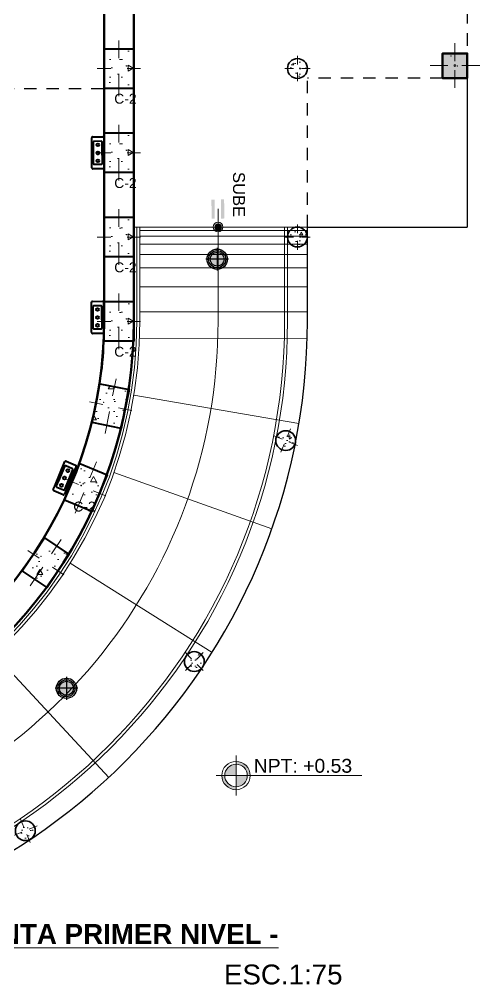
# Model space of a CAD drawing. Header units: metres. Extents: x 44 to 146, y 191 to 279.
# Drawn here: x 58.42 to 63.06, y 260.72 to 270.45 of the extents above; entities that cross this region are included whole.
import ezdxf
from ezdxf.enums import TextEntityAlignment as Align

# ---------------------------------------------------------------- set-up
doc = ezdxf.new("R2010")
doc.units = ezdxf.units.M
doc.linetypes.add('HIDDEN2', pattern=[0.1875, 0.125, -0.0625])
for name, color, linetype, lineweight in [('A-DOOR', 31, 'Continuous', 18), ('COLUMNAS 50', 7, 'Continuous', 50), ('Equipamiento SR', 253, 'Continuous', 0), ('GRAFO 0 BLANCO', 7, 'Continuous', 0), ('GRAFO00', 7, 'Continuous', 0), ('GRAFO01', 7, 'Continuous', 0), ('letras sr', 7, 'Continuous', 5), ('linea 001', 252, 'Continuous', 0), ('Muros el', 7, 'Continuous', 50), ('Structural - Bearing_Pen_No__20', 1, 'Continuous', 0), ('TEXTO 100', 7, 'Continuous', 20), ('TOMACORRIENTE', 5, 'HIDDEN2', 30)]:
    doc.layers.add(name, color=color, linetype=linetype, lineweight=lineweight)
doc.layers.add('ALUMBRADO', color=1, linetype='Continuous')
for name, color, linetype, lineweight, true_color in [('Structural - Bearing_Pen_No__169', 7, 'Continuous', 13, 0x68b353), ('Structural - Bearing_Pen_No__28', 7, 'Continuous', 35, 0xa80f02), ('Structural - Combined_Pen_No__161', 7, 'Continuous', 13, 0x6a6a6a)]:
    doc.layers.add(name, color=color, linetype=linetype, lineweight=lineweight, true_color=true_color)
doc.styles.add('GENERATED_STYLE_2', font='arial.ttf')
doc.styles.add('JOS', font='arial.ttf', dxfattribs={"height": 1})
doc.styles.add('Santa Rosa 1 50', font='trebuc.ttf')
doc.styles.add('Style2', font='arial.ttf', dxfattribs={"height": 0.2})
pattern_1 = [(0, (2770.475088521321, 1819.953910120273), (0, 0.6235383155021312), [0.0600000023842, -0.300000011921]), (0, (2770.655088528473, 1820.265679265276), (0, 0.6235383155021312), [0.0600000023842, -0.300000011921]), (60.00000000000014, (2770.475088521321, 1819.953910120273), (-0.5400000214578027, 0.3117691577510643), [0.0600000023842, -0.3000000119210001]), (60.00000000000014, (2770.835088535626, 1819.953910120273), (-0.5400000214578027, 0.3117691577510643), [0.0600000023842, -0.3000000119210001]), (120.0000000000003, (2770.535088523705, 1819.953910120273), (0.5400000214578003, 0.3117691577510681), [0.06000000238419991, -0.3000000119209993]), (120.0000000000003, (2770.89508853801, 1819.953910120273), (0.5400000214578003, 0.3117691577510681), [0.06000000238419991, -0.3000000119209993]), (0, (2770.475088521321, 1820.013910122657), (0, 0.1200000047684), [0, -0.1200000047684, 0, -0.1800000071526]), (44.99999999999999, (2770.535088523705, 1820.013910122657), (-0.08485281711415364, 0.08485281711415371), [0, -0.0900000035763, 0, -0.1500000059605])]

# ---------------------------------------------------------------- blocks, each defined once
blk = doc.blocks.new('CC 20')
at = {"layer": 'Structural - Bearing_Pen_No__169', "linetype": 'Continuous', "lineweight": 13, "true_color": 0x68b353}
h = blk.add_hatch(dxfattribs=at)
h.set_pattern_fill('STRUCTURAL_CONCRETE', color=85, scale=0.5, style=0, pattern_type=2)
h.set_pattern_definition([(0, (2785.243095673833, 1847.384106738051), (0, 0.3117691577510656), [0.0300000011921, -0.1500000059605]), (0, (2785.333095677409, 1847.539991310553), (0, 0.3117691577510656), [0.0300000011921, -0.1500000059605]), (60.00000000000014, (2785.243095673833, 1847.384106738051), (-0.2700000107289013, 0.1558845788755322), [0.0300000011921, -0.1500000059605]), (60.00000000000014, (2785.423095680985, 1847.384106738051), (-0.2700000107289013, 0.1558845788755322), [0.0300000011921, -0.1500000059605]), (120.0000000000003, (2785.273095675025, 1847.384106738051), (0.2700000107289002, 0.1558845788755341), [0.03000000119209997, -0.1500000059604998]), (120.0000000000003, (2785.453095682177, 1847.384106738051), (0.2700000107289002, 0.1558845788755341), [0.03000000119209997, -0.1500000059604998]), (0, (2785.243095673833, 1847.414106739243), (0, 0.0600000023842), [0, -0.0600000023842, 0, -0.0900000035763]), (44.99999999999999, (2785.273095675025, 1847.414106739243), (-0.04242640855707682, 0.04242640855707686), [0, -0.04500000178815, 0, -0.07500000298025])])
h.paths.add_polyline_path([(2788.202981145824, 1849.662965080386), (2788.302981145824, 1849.762965080386), (2788.202981063535, 1849.862965080385), (2788.10385682874, 1849.776169994727)])
at = {"layer": 'Structural - Bearing_Pen_No__20', "color": 1, "linetype": 'Continuous', "lineweight": 0}
for p, q in [((2788.202981063535, 1849.802965025247), (2788.202981063535, 1849.890465025246)), ((2788.162981200963, 1849.762964998097), (2788.075481200963, 1849.762964998097)), ((2788.202981063535, 1849.722965025246), (2788.202981063535, 1849.635465025247)), ((2788.242981200963, 1849.762964998097), (2788.330481200963, 1849.762964998097))]:
    blk.add_line(p, q, dxfattribs=at)
at = {"layer": 'Structural - Bearing_Pen_No__28', "color": 14, "linetype": 'Continuous', "lineweight": 35, "true_color": 0xa80f02}
blk.add_circle((2788.202981145824, 1849.762965080386), 0.1, dxfattribs=at)
blk = doc.blocks.new('*U214')
blk.add_blockref('CC 20', (-2788.202981200963, -1849.762965025247))
blk = doc.blocks.new('*U215')
at = {"color": 0, "linetype": 'ByBlock', "lineweight": -2, "transparency": 16777216}
for p, rotation in [((79.57709763880338, 266.2498742433697), 157.4999999999999), ((78.65530776094835, 264.0225468495708), 134.9999999999999), ((76.95132366746226, 262.3175183726152), 112.4999999999999)]:
    blk.add_blockref('*U214', p, dxfattribs=dict(at, rotation=rotation))
blk = doc.blocks.new('LED PASILLO')
at = {"layer": 'ALUMBRADO'}
h = blk.add_hatch(color=202, dxfattribs=at)
h.dxf.hatch_style = 1
edge = h.paths.add_edge_path()
edge.add_line((0, 0.1375511748460667), (0, -0.1375511748460667))
edge.add_line((-0.1375511748460667, 0), (0.1375511748460667, 0))
edge = h.paths.add_edge_path()
edge.add_line((-4.547473508864641e-13, 0), (0, 0.0845485156110044))
edge.add_arc((0, 2.273736754432321e-13), 0.08454851561089072, 90, 180)
edge.add_line((-0.0845485156110044, 2.273736754432321e-13), (-4.547473508864641e-13, 0))
edge = h.paths.add_edge_path()
edge.add_line((0.08454851561077703, 0), (-4.547473508864641e-13, 0))
edge.add_line((-4.547473508864641e-13, 0), (0, -0.08454851561066334))
edge.add_arc((0, 2.273736754432321e-13), 0.08454851561089072, 270, 359.9999999998459)
at = {"layer": 'ALUMBRADO', "color": 202}
for points in [[(0, 0.1375511748460667), (0, -0.1375511748460667)], [(-0.1375511748460667, 0), (0.1375511748460667, 0)]]:
    blk.add_lwpolyline(points, dxfattribs=at)
for radius in [0.1222244454256497, 0.1028454190172301, 0.08454851561067347]:
    blk.add_circle((0, 0), radius, dxfattribs=at)
blk = doc.blocks.new('dir')
at = {"layer": 'A-DOOR', "color": 2, "lineweight": 40}
for centre in [(114.3737102061473, 247.0264823422019), (114.4555188079867, 247.0264823422019), (114.534109624733, 247.0264823422019)]:
    blk.add_circle(centre, 0.01438469898770771, dxfattribs=at)
at = {"layer": 'ALUMBRADO', "color": 5, "lineweight": 40}
for p, q in [((114.2921691925918, 246.9745601736758), (114.2915771338019, 247.0779947057388)), ((114.3008966358973, 247.0874215116156), (114.4013217767896, 247.0879963446642)), ((114.3378325841409, 247.062125622261), (114.3382531987745, 246.9886429233486)), ((114.3378325841409, 247.062125622261), (114.3382531987745, 246.9886429233486)), ((114.5597535385133, 247.0727693578812), (114.3471520862364, 247.0715524281378)), ((114.4029522053321, 247.0718718277651), (114.3471520862364, 247.0715524281378)), ((114.4013217767896, 247.0879963446642), (114.6055587967583, 247.0891653964352)), ((114.5597535385133, 247.0727693578812), (114.4029522053321, 247.0718718277651)), ((114.5696009590236, 246.9899671568734), (114.5691803443901, 247.0634498557857)), ((114.5696009590236, 246.9899671568734), (114.5691803443901, 247.0634498557857)), ((114.6149856026351, 247.0798458943397), (114.615577661425, 246.9764113622767)), ((114.5696009590236, 246.9667747307525), (114.3015959984686, 246.9652406715803)), ((114.3476800046513, 246.9793234212531), (114.5602814569282, 246.9805403509966)), ((114.3476800046513, 246.9793234212531), (114.5044813378325, 246.9802209513693)), ((114.6062581593295, 246.9669845563999), (114.5696009590236, 246.9667747307525))]:
    blk.add_line(p, q, dxfattribs=at)
for centre, radius, start, end in [((114.300950287788, 247.0780483576295), 0.009373307536463624, 90.32795719899123, 180.327957199164), ((114.3472057381271, 247.0621792741516), 0.00937330753646338, 90.32795719890336, 180.3279571989902), ((114.3472057381271, 247.0621792741516), 0.00937330753646338, 90.32795719890336, 180.3279571989902), ((114.559807190404, 247.0633962038951), 0.00937330753647751, 0.3279571988160077, 90.32795719890336), ((114.559807190404, 247.0633962038951), 0.00937330753647751, 0.3279571988160077, 90.32795719890336), ((114.6056124486489, 247.0797922424491), 0.009373307536463461, 0.3279571989902334, 90.32795719899023), ((114.3015423465779, 246.9746138255664), 0.009373307536435041, 180.327957198817, 270.3279571989913), ((114.3476263527606, 246.9886965752393), 0.00937330753647751, 180.3279571988145, 270.3279571989041), ((114.3476263527606, 246.9886965752393), 0.00937330753647751, 180.3279571988145, 270.3279571989041), ((114.5602278050375, 246.9899135049827), 0.00937330753646338, 270.3279571989041, 0.3279571989904052), ((114.5602278050375, 246.9899135049827), 0.00937330753646338, 270.3279571989041, 0.3279571989904052), ((114.6062045074388, 246.976357710386), 0.009373307536463461, 270.3279571989902, 0.3279571989902334)]:
    blk.add_arc(centre, radius, start, end, dxfattribs=at)

msp = doc.modelspace()

# ---------------------------------------------------------------- hatches: boundary and pattern name
at = {"layer": 'Equipamiento SR'}
msp.add_hatch(color=256, dxfattribs=at).paths.add_polyline_path([(60.43241421934638, 268.3192635057871, 1), (60.41593311907732, 268.3844111314833, 1)])
at = {"layer": 'GRAFO 0 BLANCO', "true_color": 0x939598}
h = msp.add_hatch(color=252, dxfattribs=at)
h.dxf.hatch_style = 1
h.paths.add_polyline_path([(62.93634294366579, 269.852031543057), (62.93634294374401, 270.1020314267153), (62.68634294370399, 270.1020316510929), (62.68634294362577, 269.8520317674345)])
at = {"layer": 'GRAFO00'}
h = msp.add_hatch(color=256, dxfattribs=at)
h.paths.add_polyline_path([(60.48394748571971, 268.6305091744266), (60.45194893126373, 268.6302050355602), (60.45377377192338, 268.4382137073831), (60.48577232636868, 268.4385178477404)])
h.paths.add_polyline_path([(60.38795182236075, 268.6295967563378), (60.35595326792495, 268.6292926144906), (60.35777810858556, 268.437301286314), (60.3897766630204, 268.4376054281609)])
msp.add_hatch(color=256, dxfattribs=at).paths.add_polyline_path([(60.45674140912368, 268.3601018388155, 1), (60.39160592854009, 268.3435728014908, 1)])
at = {"layer": 'Structural - Bearing_Pen_No__169', "linetype": 'Continuous', "lineweight": 13, "true_color": 0x68b353}
h = msp.add_hatch(dxfattribs=at)
h.set_pattern_fill('STRUCTURAL_CONCRETE', color=85, angle=-90.00000000000001, style=0, pattern_type=2)
h.set_pattern_definition([(270, (61.07306462322848, 280.9623871415575), (0.6235383155021312, -1.384533189212903e-16), [0.0600000023842, -0.300000011921]), (270, (61.38483376823118, 280.7823871344049), (0.6235383155021312, -1.384533189212903e-16), [0.0600000023842, -0.300000011921]), (330.0000000000001, (61.07306462322848, 280.9623871415575), (0.3117691577510645, 0.5400000214578026), [0.0600000023842, -0.3000000119210001]), (330.0000000000001, (61.07306462322848, 280.6023871272524), (0.3117691577510645, 0.5400000214578026), [0.0600000023842, -0.3000000119210001]), (30.00000000000025, (61.07306462322848, 280.9023871391733), (0.311769157751068, -0.5400000214578005), [0.06000000238419995, -0.3000000119209996]), (30.00000000000025, (61.07306462322848, 280.5423871248682), (0.311769157751068, -0.5400000214578005), [0.06000000238419995, -0.3000000119209996]), (270, (61.13306462561266, 280.9623871415575), (0.1200000047684, -2.664535364980125e-17), [0, -0.1200000047684, 0, -0.1800000071526]), (314.9999999999999, (61.13306462561266, 280.9023871391733), (0.08485281711415373, 0.08485281711415363), [0, -0.0900000035763, 0, -0.1500000059605])])
h.paths.add_polyline_path([(59.57319112945609, 270.1510629542591), (59.27319112945614, 270.1510629542591), (59.27319112945614, 269.751062954259), (59.57319112945609, 269.751062954259)])
h = msp.add_hatch(dxfattribs=at)
h.set_pattern_fill('STRUCTURAL_CONCRETE', color=85, angle=-90.00000000000001, style=0, pattern_type=2)
h.set_pattern_definition([(270, (61.0730651989409, 280.1123871415589), (0.6235383155021312, -1.384533189212903e-16), [0.0600000023842, -0.300000011921]), (270, (61.3848343439436, 279.9323871344064), (0.6235383155021312, -1.384533189212903e-16), [0.0600000023842, -0.300000011921]), (330.0000000000001, (61.0730651989409, 280.1123871415589), (0.3117691577510645, 0.5400000214578026), [0.0600000023842, -0.3000000119210001]), (330.0000000000001, (61.0730651989409, 279.7523871272538), (0.3117691577510645, 0.5400000214578026), [0.0600000023842, -0.3000000119210001]), (30.00000000000025, (61.0730651989409, 280.0523871391748), (0.311769157751068, -0.5400000214578005), [0.06000000238419995, -0.3000000119209996]), (30.00000000000025, (61.0730651989409, 279.6923871248696), (0.311769157751068, -0.5400000214578005), [0.06000000238419995, -0.3000000119209996]), (270, (61.13306520132508, 280.1123871415589), (0.1200000047684, -2.664535364980125e-17), [0, -0.1200000047684, 0, -0.1800000071526]), (314.9999999999999, (61.13306520132508, 280.0523871391748), (0.08485281711415373, 0.08485281711415363), [0, -0.0900000035763, 0, -0.1500000059605])])
h.paths.add_polyline_path([(59.57319170516851, 269.3010629542605), (59.27319170516856, 269.3010629542605), (59.27319170516856, 268.9010629542605), (59.57319170516851, 268.9010629542605)])
h = msp.add_hatch(dxfattribs=at)
h.set_pattern_fill('STRUCTURAL_CONCRETE', color=85, angle=-90.00000000000001, style=0, pattern_type=2)
h.set_pattern_definition([(270, (61.07306462322848, 279.2623871415586), (0.6235383155021312, -1.384533189212903e-16), [0.0600000023842, -0.300000011921]), (270, (61.38483376823118, 279.082387134406), (0.6235383155021312, -1.384533189212903e-16), [0.0600000023842, -0.300000011921]), (330.0000000000001, (61.07306462322848, 279.2623871415586), (0.3117691577510645, 0.5400000214578026), [0.0600000023842, -0.3000000119210001]), (330.0000000000001, (61.07306462322848, 278.9023871272535), (0.3117691577510645, 0.5400000214578026), [0.0600000023842, -0.3000000119210001]), (30.00000000000025, (61.07306462322848, 279.2023871391744), (0.311769157751068, -0.5400000214578005), [0.06000000238419995, -0.3000000119209996]), (30.00000000000025, (61.07306462322848, 278.8423871248693), (0.311769157751068, -0.5400000214578005), [0.06000000238419995, -0.3000000119209996]), (270, (61.13306462561266, 279.2623871415586), (0.1200000047684, -2.664535364980125e-17), [0, -0.1200000047684, 0, -0.1800000071526]), (314.9999999999999, (61.13306462561266, 279.2023871391744), (0.08485281711415373, 0.08485281711415363), [0, -0.0900000035763, 0, -0.1500000059605])])
h.paths.add_polyline_path([(59.57319112945609, 268.4510629542602), (59.27319112945614, 268.4510629542602), (59.27319112945614, 268.0510629542601), (59.57319112945609, 268.0510629542601)])
h = msp.add_hatch(dxfattribs=at)
h.set_pattern_fill('STRUCTURAL_CONCRETE', color=85, angle=-90.00000000000001, style=0, pattern_type=2)
h.set_pattern_definition([(270, (61.07315398195968, 278.4130396471324), (0.6235383155021312, -1.384533189212903e-16), [0.0600000023842, -0.300000011921]), (270, (61.38492312696238, 278.2330396399798), (0.6235383155021312, -1.384533189212903e-16), [0.0600000023842, -0.300000011921]), (330.0000000000001, (61.07315398195968, 278.4130396471324), (0.3117691577510645, 0.5400000214578026), [0.0600000023842, -0.3000000119210001]), (330.0000000000001, (61.07315398195968, 278.0530396328273), (0.3117691577510645, 0.5400000214578026), [0.0600000023842, -0.3000000119210001]), (30.00000000000025, (61.07315398195968, 278.3530396447482), (0.311769157751068, -0.5400000214578005), [0.06000000238419995, -0.3000000119209996]), (30.00000000000025, (61.07315398195968, 277.9930396304431), (0.311769157751068, -0.5400000214578005), [0.06000000238419995, -0.3000000119209996]), (270, (61.13315398434386, 278.4130396471324), (0.1200000047684, -2.664535364980125e-17), [0, -0.1200000047684, 0, -0.1800000071526]), (314.9999999999999, (61.13315398434386, 278.3530396447482), (0.08485281711415373, 0.08485281711415363), [0, -0.0900000035763, 0, -0.1500000059605])])
h.paths.add_polyline_path([(59.57328048818729, 267.601715459834), (59.27328048818734, 267.601715459834), (59.27328048818734, 267.2017154598339), (59.57328048818729, 267.2017154598339)])
h = msp.add_hatch(dxfattribs=at)
h.set_pattern_fill('STRUCTURAL_CONCRETE', color=85, style=0, pattern_type=2)
h.set_pattern_definition(pattern_1)
h.paths.add_polyline_path([(59.23082568577254, 266.7726294411078), (59.52506126989309, 266.7141023445034), (59.44702514108783, 266.321788232342), (59.15278955696684, 266.3803153289464)])
h = msp.add_hatch(dxfattribs=at)
h.set_pattern_fill('STRUCTURAL_CONCRETE', color=85, style=0, pattern_type=2)
h.set_pattern_definition(pattern_1)
h.paths.add_polyline_path([(59.02744844975066, 265.968417697477), (59.30461230950485, 265.853612667768), (59.15153893655932, 265.4840608547632), (58.87437507680559, 265.5988658844722)])
h = msp.add_hatch(dxfattribs=at)
h.set_pattern_fill('STRUCTURAL_CONCRETE', color=85, style=0, pattern_type=2)
h.set_pattern_definition(pattern_1)
h.paths.add_polyline_path([(58.67112706033211, 265.2193154778486), (58.92056794402313, 265.0526444079433), (58.69833985081576, 264.7200565630215), (58.44889896712473, 264.8867276329268)])
at = {"layer": 'TEXTO 100', "ltscale": 1.3}
h = msp.add_hatch(color=256, dxfattribs=at)
edge = h.paths.add_edge_path()
edge.add_line((60.71789407954455, 262.8234981012204), (60.60408877551529, 262.8234981030168))
edge.add_line((60.60408877551529, 262.8234981030168), (60.60408877551529, 262.7096927992123))
edge.add_arc((60.60408877652614, 262.8234981030168), 0.1138053038046205, 269.9999994913017, 359.9999990956475)
edge = h.paths.add_edge_path()
edge.add_arc((60.60408877630141, 262.8234981012204), 0.1138053056009154, 90.00000039565423, 180)
edge.add_line((60.49028347148658, 262.8234981012204), (60.60408877551583, 262.8234981030168))
edge.add_line((60.60408877551529, 262.8234981030168), (60.60408877551529, 262.9373034068213))
edge = h.paths.add_edge_path()
edge.add_line((60.60408877551529, 262.9663424360073), (60.60408877551529, 262.9373034068213))
edge.add_arc((60.60408877472975, 262.8234981012204), 0.1138053056009154, 0, 89.99999960434582, ccw=False)
edge.add_line((60.71789407954455, 262.8234981012204), (60.74693311052695, 262.8234981030168))
edge.add_arc((60.60408877652614, 262.8234981030168), 0.1428443340010337, 0, 90.00000040528428)
msp.add_hatch(color=256, dxfattribs=at).paths.add_polyline_path([(60.49028347144096, 262.8234981030168), (60.46124444046524, 262.8234981030168, 0.4163528812831421), (60.60513132466139, 262.6806575725391), (60.60513132466139, 262.7096975743418, -0.4168992925091289)])

# ---------------------------------------------------------------- linework, layer by layer
at = {"linetype": 'HIDDEN2'}
for p, q in [((61.32331491368047, 268.3517155421232), (61.32331491368047, 269.8520317674345)), ((50.81734950722009, 269.750145045007), (59.27344759840659, 269.7494924649418))]:
    msp.add_line(p, q, dxfattribs=at)
for p, q in [((62.93634294366579, 269.852031543057), (62.93634294366579, 268.3517155421232)), ((61.32331491368047, 267.4032858746614), (61.32331491368047, 268.3517155421232)), ((61.32331491368047, 268.3517155421232), (62.93634294366579, 268.3517155421232))]:
    msp.add_line(p, q)
for points in [[(62.93634491533525, 273.4549423171716), (62.93634190606323, 270.1020314267162)], [(62.68634294362577, 269.8520317674345), (61.32331491368046, 269.8520317674345)]]:
    msp.add_lwpolyline(points, dxfattribs=at)
at = {"color": 3, "lineweight": 40}
for points in [[(59.5734475984067, 269.7494924649413), (59.27344759840659, 269.7494924649418), (59.27344759840659, 270.1494924649418), (59.5734475984067, 270.1494924649414), (59.5734475984067, 269.7494924649413)], [(59.57344759840674, 268.9010628797688), (59.27344759840673, 268.9010628797688), (59.27344759840673, 269.3010628797688), (59.57344759840672, 269.3010628797688), (59.57344759840674, 268.9010628797688)], [(59.57344759840674, 268.0510628797688), (59.27344759840673, 268.0510628797688), (59.27344759840673, 268.4510628797688), (59.57344759840672, 268.4510628797688), (59.57344759840674, 268.0510628797688)], [(59.27344770368249, 267.6013142071517), (59.57344759840673, 267.6010628797688), (59.57311249522955, 267.2010630201364), (59.27311260050534, 267.2013143475193), (59.27344770368249, 267.6013142071517)], [(59.23087174359063, 266.7728605151211), (59.5250612698925, 266.7141023445039), (59.44671704240286, 266.321849642768), (59.15252751610101, 266.3806078133852), (59.23087174359063, 266.7728605151211)], [(59.02753268069204, 265.9686208383354), (59.30461230950446, 265.8536126677683), (59.15126808208176, 265.4841731626851), (58.87418845326935, 265.5991813332521), (59.02753268069204, 265.9686208383354)], [(58.67124056750826, 265.2194852282487), (58.92056794402336, 265.0526444079435), (58.69811351694979, 264.7202079059234), (58.44878614043471, 264.8870487262285), (58.67124056750826, 265.2194852282487)]]:
    msp.add_lwpolyline(points, dxfattribs=at)
for points in [[(59.23087174359071, 266.7728605151211, 0.0444963284638603), (59.27311260050536, 267.2013143475193)], [(58.69500170970173, 265.2682702120887, -0.1564443164121785), (56.77213749022646, 263.5441119072293, -0.06874913980908556)]]:
    msp.add_lwpolyline(points, format="xyb")
msp.add_arc((55.04531491368049, 267.4032858746614), 6.278, 180, 0)
msp.add_point((59.04383357012613, 265.7470452177598))
at = {"layer": 'COLUMNAS 50', "color": 1, "linetype": 'Continuous', "lineweight": 9}
for p, q in [((62.81134294364578, 270.0252314153402), (62.81134294364578, 270.2052314153403)), ((62.74134299377651, 269.9802313902781), (62.56134299377622, 269.9802313902781)), ((62.81134294364578, 269.9352313652158), (62.81134294364578, 269.7552313652159)), ((63.0613429421533, 269.9802313902781), (62.88134294215347, 269.9802313902781))]:
    msp.add_line(p, q, dxfattribs=at)
at = {"layer": 'COLUMNAS 50', "linetype": 'Continuous'}
msp.add_lwpolyline([(62.93634294366579, 269.852031543057), (62.93634294374401, 270.1020314267153), (62.68634294370399, 270.1020316510929), (62.68634294362577, 269.8520317674345)], close=True, dxfattribs=at)
at = {"layer": 'COLUMNAS 50', "color": 1, "linetype": 'Continuous', "lineweight": 9}
msp.add_circle((62.81134294364578, 269.9802313902781), 0.0087138383947443, dxfattribs=at)
for p in [(62.77107579629232, 270.0762867216136), (62.83631418183272, 269.9770314848861)]:
    msp.add_point(p, dxfattribs=at)
at = {"layer": 'Equipamiento SR'}
msp.add_circle((60.42417366921242, 268.3518373186354), 0.03360000000000191, dxfattribs=at)
msp.add_circle((60.42417366921242, 268.3518373186354), 0.03360000000000191, dxfattribs=at)
at = {"layer": 'GRAFO00'}
for centre, radius in [((60.42328031913647, 268.3523244011244), 0.04876075618795802), ((60.42417366921242, 268.3518373186354), 0.03360000000000191), ((60.42417366921242, 268.3518373186354), 0.03360000000000191)]:
    msp.add_circle(centre, radius, dxfattribs=at)
at = {"layer": 'linea 001'}
for p, q in [((60.42328032014092, 267.4032858746614), (60.42328032014092, 268.5344389649105)), ((61.32331491368047, 268.3517155421232), (59.57328032014088, 268.3517155421232)), ((59.60328032014088, 267.4032858746614), (59.60328032014088, 268.3517155421232)), ((59.63328032014088, 267.4032858746614), (59.63328032014088, 268.3517155421232)), ((61.32331491368046, 268.3158652519141), (59.63328032014083, 268.3158652519141)), ((61.09331491368031, 267.4032859021036), (61.0933149136803, 268.3517155421232)), ((61.12331491368031, 267.4032859021036), (61.1233149136803, 268.3517155421232)), ((61.32331491368046, 268.2609796596025), (59.63328032014083, 268.2609796596025)), ((61.32331491368047, 268.1813332938855), (59.63328032014077, 268.1813332938855)), ((61.32331491368046, 268.076653159902), (59.63328032014083, 268.076653159902)), ((61.32331491368047, 267.9422172379946), (59.63328032014088, 267.9422172379946)), ((61.32331491368053, 267.7504695744518), (59.63328032014083, 267.7504695744519)), ((61.32331491368053, 267.4973625780349), (59.63328032014089, 267.4973625780349)), ((61.32089780435083, 267.2290923549036), (59.63008726603975, 267.2321454413338)), ((59.57210790065851, 266.6565785532001), (61.23808000315272, 266.372293854026)), ((59.37235991611155, 265.8781274836036), (60.96455342884169, 265.3114208215014)), ((58.93084992421745, 264.9636046961528), (60.36227977072551, 264.0651473651103)), ((58.16932731877434, 264.0432303596888), (59.3200964653378, 262.8055117734675))]:
    msp.add_line(p, q, dxfattribs=at)
for radius, start in [(6.077999999999825, 180), (6.047999999999824, 180), (4.587965406460392, 180), (4.587965406460392, 180), (4.55796540646039, 180), (4.55796540646039, 180), (5.377965406460437, 280.5003547340533)]:
    msp.add_arc((55.04531491368049, 267.4032858746614), radius, start, 0, dxfattribs=at)
at = {"layer": 'Muros el', "ltscale": 0.05}
msp.add_line((59.57328032014088, 267.4032858746614), (59.57328032014088, 270.6475265991248), dxfattribs=at)
msp.add_lwpolyline([(56.69600381181009, 263.5106861321716, 0.3010620994090797), (59.27344766864926, 267.4032858746614), (59.27344766864927, 270.6475265991248)], format="xyb", dxfattribs=at)
msp.add_arc((55.04531491368049, 267.4032858746614), 4.527965406460388, 295.0214664938158, 0, dxfattribs=at)
at = {"layer": 'Structural - Bearing_Pen_No__20', "color": 1, "linetype": 'Continuous', "lineweight": 0}
for p, q in [((59.423191129456, 270.0560629542593), (59.423191129456, 270.231062954259)), ((59.34177611764156, 269.9510629542593), (59.20460614127026, 269.9510629542593)), ((59.50460614127044, 269.9510629542593), (59.64177611764174, 269.9510629542593)), ((59.423191129456, 269.896062954259), (59.423191129456, 269.6710629542591)), ((59.42319170516842, 269.2060629542607), (59.42319170516842, 269.3810629542605)), ((59.34177669335398, 269.1010629542607), (59.20460671698268, 269.1010629542607)), ((59.50460671698286, 269.1010629542607), (59.64177669335416, 269.1010629542607)), ((59.42319170516842, 269.0460629542604), (59.42319170516842, 268.8210629542605)), ((59.423191129456, 268.3560629542604), (59.423191129456, 268.5310629542601)), ((59.34177611764156, 268.2510629542604), (59.20460614127026, 268.2510629542604)), ((59.423191129456, 268.1960629542601), (59.423191129456, 267.9710629542602)), ((59.50460614127044, 268.2510629542604), (59.64177611764174, 268.2510629542604)), ((59.4232804881872, 267.5067154598342), (59.4232804881872, 267.6817154598339)), ((59.34186547637276, 267.4017154598342), (59.20469550000146, 267.4017154598342)), ((59.50469550000165, 267.4017154598342), (59.64186547637294, 267.4017154598342)), ((59.4232804881872, 267.3467154598339), (59.4232804881872, 267.121715459834)), ((59.35940989724193, 266.6501912911672), (59.39355070359423, 266.8218287152377)), ((59.25907476823866, 266.5630921175967), (59.12454047450072, 266.5898526524575)), ((59.41877605862172, 266.5313255558531), (59.55331035236011, 266.5045650209923)), ((59.32819544571956, 266.4932656463025), (59.28430012326615, 266.2725889582117)), ((59.12967545355357, 265.8232466270341), (59.19664505421704, 265.9849255452235)), ((59.01427603010077, 265.7573954522873), (58.88754749645639, 265.8098881296622)), ((59.06844610437545, 265.6754259018319), (58.98234233209385, 265.4675530070165)), ((59.16471135620966, 265.6950830999531), (59.2914398898545, 265.6425904225783)), ((58.7430683300411, 265.0569903297272), (58.84029312081864, 265.20249751188)), ((58.61703934726509, 265.0149177775202), (58.50298668019175, 265.0911253332559)), ((58.65417709275815, 264.9239551917579), (58.52917379032922, 264.7368745289899)), ((58.75242756388323, 264.9244542633504), (58.86648023095611, 264.8482467076147))]:
    msp.add_line(p, q, dxfattribs=at)
for p in [(59.49819112945627, 269.9760629542589), (59.49819170516869, 269.1260629542604), (59.49819112945627, 268.27606295426), (59.49828048818748, 267.4267154598338), (59.27024377544993, 266.5863602428859), (59.02976981402597, 265.77803752186), (58.63626249047618, 265.0321405282191)]:
    msp.add_point(p, dxfattribs=at)
at = {"layer": 'TEXTO 100', "ltscale": 1.3}
msp.add_lwpolyline([(60.40344883402864, 262.8234981030168), (61.87122990810519, 262.8234981030168), (60.60513132466139, 262.8234981030168), (60.60513132466139, 263.0251805911797), (60.60513132466139, 262.6218156112611)], dxfattribs=at)
for radius in [0.1428443350500418, 0.1138053040743278]:
    msp.add_circle((60.60408877551529, 262.8234981030168), radius, dxfattribs=at)

# ---------------------------------------------------------------- block references
at = {"xscale": -1}
for p in [(2849.426296059504, -1579.812819954405), (2849.426296059504, -1581.511249538262)]:
    msp.add_blockref('CC 20', p, dxfattribs=at)
msp.add_blockref('*U215', (-18.47212230182592, -0.05000000000001137))
at = {"layer": 'A-DOOR', "color": 2, "lineweight": 80}
for p, rotation in [((-187.8170094564948, 383.5542823385745), 270), ((-187.8196119596614, 381.8954971163377), 270), ((-123.1837942780413, 468.2494130245185), 246.8273357692912)]:
    msp.add_blockref('dir', p, dxfattribs=dict(at, rotation=rotation))
at = {"layer": 'TOMACORRIENTE', "xscale": 0.8365500000000002, "yscale": 0.8365500000000002, "zscale": 0.8365500000000002, "rotation": 270}
for p in [(60.41372715505676, 268.0282511228746), (58.89371795662655, 263.703152909624)]:
    msp.add_blockref('LED PASILLO', p, dxfattribs=at)

# ---------------------------------------------------------------- texts
at = {"style": 'Style2'}
for p in [(59.37568002407029, 269.5957062534239), (59.37568002407029, 268.7457062534244), (59.37568002407029, 267.8957062534241), (59.37568002407029, 267.0457062534246), (58.9630378008214, 265.4849608441518)]:
    msp.add_text('C-2', height=0.1, dxfattribs=at).set_placement(p)
at = {"layer": 'GRAFO01', "style": 'JOS'}
msp.add_text('NPT: +0.53', height=0.1397384423660468, rotation=8.130006654569796e-09, dxfattribs=at).set_placement((60.78220219190894, 262.8520979037976))
at = {"layer": 'letras sr', "char_height": 0.2090000000000119, "attachment_point": 1, "style": 'Santa Rosa 1 50'}
for s, width, heights, insert in [('\\pi1.12411;{\\fSwis721 Ex BT|b1|i0|c0|p34;\\H0.95694x;\\LPLANTA PRIMER NIVEL - }', 6.174119482169072, [0.7785240173960264], (56.54048701533698, 261.3272467057484)), ('{\\fSwis721 Ex BT|b0|i0|c0|p34;\\H0.95694x;ESC.1:75}', 3.877907364675757, [0.2913073218990033], (60.48236021180197, 260.9184531226489))]:
    msp.add_mtext_dynamic_manual_height_columns(s, width=width, gutter_width=0.5000000000000284, heights=heights, dxfattribs=dict(at, insert=insert))
at = {"layer": 'Structural - Combined_Pen_No__161', "color": 7, "style": 'GENERATED_STYLE_2'}
msp.add_attdef('SUBE', text='  9 x 0.17 = 1.53', height=0.1200000000000068, rotation=270.000000210916, dxfattribs=at).set_placement((60.63344974963623, 268.9080726424285), align=Align.MIDDLE_LEFT)

doc.saveas('drawing.dxf')
